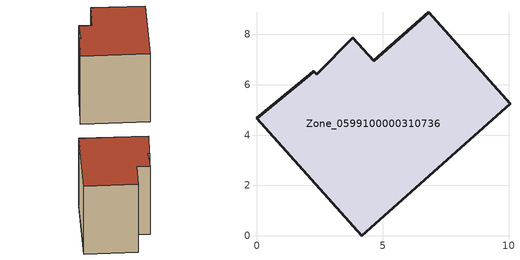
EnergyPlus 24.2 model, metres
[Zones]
Zone_0599100000310736
 floor ground (C_G): 3.8,7.86 4.63,6.95 6.82,8.88 10.05,5.25 4.17,0 0,4.66 2.09,6.39 2.25,6.54 2.37,6.41 z0
 wall outside (C_F): 0,4.66 4.17,0 10.05,5.25 6.82,8.88 4.63,6.95 3.8,7.86 2.37,6.41 2.25,6.54 2.09,6.39 0,4.66 z0:7.18
 roof outside (C_R): 4.63,6.95 3.8,7.86 2.37,6.41 2.25,6.54 2.09,6.39 0,4.66 4.17,0 10.05,5.25 6.82,8.88 z7.18
[BUILDING]
Pand.0599100000310736: North Axis=0; Terrain=City; Loads Convergence Tolerance Value=0.04; Temperature Convergence Tolerance Value=0.4; Solar Distribution=FullExterior; Maximum Number of Warmup Days=25; Minimum Number of Warmup Days=1
[Site:Location]
Rotterdam.The.Hague.AP_ZH_NLD Design_Conditions: Latitude=51.96; Longitude=4.45; Time Zone=1; Elevation=-4.5
[SITE:GROUNDTEMPERATURE:BUILDINGSURFACE]
18, 18, 18, 18, 18, 18, 18, 18, 18, 18, 18, 18
[MATERIAL] Thermal Absorptance=0.9; Solar Absorptance=0.7; Visible Absorptance=0.7
Name | Roughness | Thickness | Conductivity | Density | Specific Heat
G.TC.1946 | MediumSmooth | 0.15 | 1 | 540 | 1210
F.TC.1946 | Rough | 0.3 | 0.857143 | 1920 | 840
R.TC.1946 | MediumRough | 0.2 | 0.909091 | 1500 | 1000
[CONSTRUCTION]
C_G: G.TC.1946
C_F: F.TC.1946
C_R: R.TC.1946
[ZONE]
Zone_0599100000310736: Type=1; Multiplier=1; Ceiling Height=Autocalculate; Volume=Autocalculate; Floor Area=autocalculate; Part of Total Floor Area=Yes
[ZONEINFILTRATION:DESIGNFLOWRATE]
Infil_Zone_0599100000310736: Zone or ZoneList or Space or SpaceList=Zone_0599100000310736; Schedule=AlwaysOn; Design Flow Rate Calculation Method=Flow/Area; Flow Rate per Floor Area=0.003; Constant Term Coefficient=1; Temperature Term Coefficient=0; Velocity Term Coefficient=0; Velocity Squared Term Coefficient=0
[HVACTEMPLATE:ZONE:IDEALLOADSAIRSYSTEM]
Zone_0599100000310736: Maximum Heating Supply Air Temperature=50; Minimum Cooling Supply Air Temperature=13; Maximum Heating Supply Air Humidity Ratio=0.0156; Minimum Cooling Supply Air Humidity Ratio=0.0077; Heating Limit=NoLimit; Cooling Limit=NoLimit; Dehumidification Control Type=ConstantSensibleHeatRatio; Cooling Sensible Heat Ratio=0.7; Dehumidification Setpoint=60; Humidification Control Type=None; Humidification Setpoint=30; Outdoor Air Method=None; Outdoor Air Flow Rate per Person=0.00944; Outdoor Air Flow Rate per Zone Floor Area=0; Outdoor Air Flow Rate per Zone=0; Demand Controlled Ventilation Type=None; Outdoor Air Economizer Type=NoEconomizer; Heat Recovery Type=None; Sensible Heat Recovery Effectiveness=0.7; Latent Heat Recovery Effectiveness=0.65
[ZONECONTROL:THERMOSTAT]
ThermostatControl_Zone_0599100000310736: Zone or ZoneList=Zone_0599100000310736; Control Type Schedule=DualSetpointControlType; Control 1=Thermostat_Zone_0599100000310736; Temperature Difference Between Cutout And Setpoint=0
[THERMOSTATSETPOINT:DUALSETPOINT]
Thermostat_Zone_0599100000310736: Heating Setpoint Temperature Schedule=HeatingSetpoint_Zone_0599100000310736; Cooling Setpoint Temperature Schedule=CoolingSetpoint_Zone_0599100000310736
[SCHEDULE:COMPACT]
HeatingSetpoint_Zone_0599100000310736: Through: 12/31, For: AllDays, Until: 24:00, 21
CoolingSetpoint_Zone_0599100000310736: Through: 12/31, For: AllDays, Until: 24:00, 24
DualSetpointControlType: Through: 12/31, For: AllDays, Until: 24:00, 4
AlwaysOn: Through: 12/31, For: AllDays, Until: 24:00, 1
